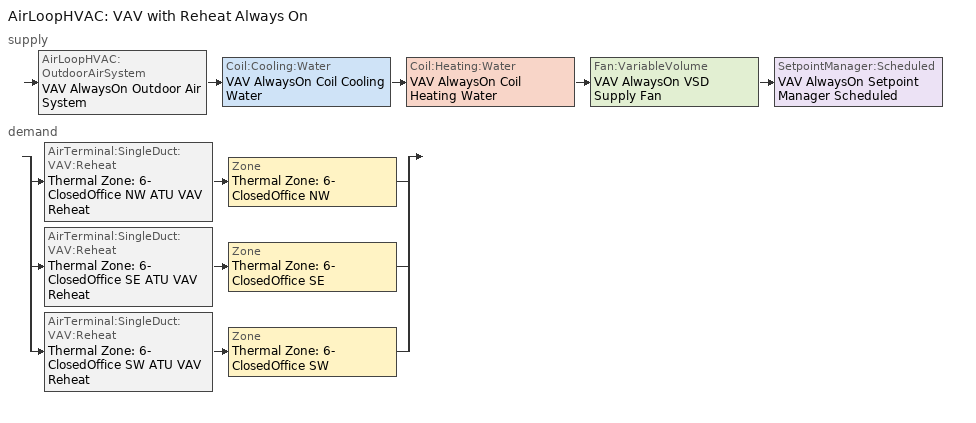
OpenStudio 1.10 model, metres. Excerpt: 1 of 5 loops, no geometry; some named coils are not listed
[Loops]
AirLoopHVAC 'VAV with Reheat Always On'
 supply: AirLoopHVAC:OutdoorAirSystem 'VAV AlwaysOn Outdoor Air System' > Coil:Cooling:Water 'VAV AlwaysOn Coil Cooling Water' > Coil:Heating:Water 'VAV AlwaysOn Coil Heating Water' > Fan:VariableVolume 'VAV AlwaysOn VSD Supply Fan' > SetpointManager:Scheduled 'VAV AlwaysOn Setpoint Manager Scheduled'
 demand: split
  | AirTerminal:SingleDuct:VAV:Reheat 'Thermal Zone: 6-ClosedOffice NW ATU VAV Reheat' > Zone 'Thermal Zone: 6-ClosedOffice NW'
  | AirTerminal:SingleDuct:VAV:Reheat 'Thermal Zone: 6-ClosedOffice SE ATU VAV Reheat' > Zone 'Thermal Zone: 6-ClosedOffice SE'
  | AirTerminal:SingleDuct:VAV:Reheat 'Thermal Zone: 6-ClosedOffice SW ATU VAV Reheat' > Zone 'Thermal Zone: 6-ClosedOffice SW'
[SetpointManager:Scheduled]
VAV AlwaysOn Setpoint Manager Scheduled: Control Variable=Temperature; Schedule=Deck_Temperature; Setpoint Node or NodeList=VAV AlwaysOn Supply Outlet Node
[Sizing:Zone] Zone Cooling Design Supply Air Temperature Input Method=SupplyAirTemperature; Zone Cooling Design Supply Air Temperature {C}=14; Zone Cooling Design Supply Air Temperature Difference {deltaC}=11.11; Zone Heating Design Supply Air Temperature Input Method=SupplyAirTemperature; Zone Heating Design Supply Air Temperature {C}=40; Zone Heating Design Supply Air Temperature Difference {deltaC}=11.11; Zone Cooling Design Supply Air Humidity Ratio {kg-H2O/kg-air}=0.0085; Zone Heating Design Supply Air Humidity Ratio {kg-H2O/kg-air}=0.008; Cooling Design Air Flow Method=DesignDay; Heating Design Air Flow Method=DesignDay; Account for Dedicated Outdoor Air System=No; Dedicated Outdoor Air System Control Strategy=NeutralSupplyAir; Dedicated Outdoor Air Low Setpoint Temperature for Design {C}=autosize; Dedicated Outdoor Air High Setpoint Temperature for Design {C}=autosize
Thermal Zone: 6-ClosedOffice NW; Thermal Zone: 6-ClosedOffice SE; Thermal Zone: 6-ClosedOffice SW
[Zone equipment]
Thermal Zone: 6-ClosedOffice NW: Thermal Zone: 6-ClosedOffice NW ATU VAV Reheat
Thermal Zone: 6-ClosedOffice SE: Thermal Zone: 6-ClosedOffice SE ATU VAV Reheat
Thermal Zone: 6-ClosedOffice SW: Thermal Zone: 6-ClosedOffice SW ATU VAV Reheat
[AirLoopHVAC]
VAV with Reheat Always On: Availability Schedule=Always On Discrete; Design Supply Air Flow Rate {m3/s}=AutoSize
[Sizing:System]
VAV with Reheat Always On: Type of Load to Size On=Sensible; Design Outdoor Air Flow Rate {m3/s}=Autosize; Minimum System Air Flow Ratio=0.3; Preheat Design Temperature {C}=7; Preheat Design Humidity Ratio {kg-H2O/kg-Air}=0.008; Precool Design Temperature {C}=12.8; Precool Design Humidity Ratio {kg-H2O/kg-Air}=0.008; Central Cooling Design Supply Air Temperature {C}=12.8; Central Heating Design Supply Air Temperature {C}=12.8; Sizing Option=NonCoincident; 100% Outdoor Air in Cooling=No; 100% Outdoor Air in Heating=No; Central Cooling Design Supply Air Humidity Ratio {kg-H2O/kg-Air}=0.0085; Central Heating Design Supply Air Humidity Ratio {kg-H2O/kg-Air}=0.008; Cooling Design Air Flow Method=DesignDay; Cooling Design Air Flow Rate {m3/s}=0; Heating Design Air Flow Method=DesignDay; Heating Design Air Flow Rate {m3/s}=0; System Outdoor Air Method=ZoneSum; Zone Maximum Outdoor Air Fraction=1; Cooling Supply Air Flow Rate Per Floor Area {m3/s-m2}=0.00996765; Cooling Fraction of Autosized Cooling Supply Air Flow Rate=1; Cooling Supply Air Flow Rate Per Unit Cooling Capacity {m3/s-W}=3.94755e-05; Heating Supply Air Flow Rate Per Floor Area {m3/s-m2}=0.00996765; Heating Fraction of Autosized Heating Supply Air Flow Rate=1; Heating Fraction of Autosized Cooling Supply Air Flow Rate=1; Heating Supply Air Flow Rate Per Unit Heating Capacity {m3/s-W}=3.15882e-05; Cooling Design Capacity Method=CoolingDesignCapacity; Cooling Design Capacity {W}=autosize; Cooling Design Capacity Per Floor Area {W/m2}=234.7; Fraction of Autosized Cooling Design Capacity=1; Heating Design Capacity Method=HeatingDesignCapacity; Heating Design Capacity {W}=autosize; Heating Design Capacity Per Floor Area {W/m2}=157; Fraction of Autosized Heating Design Capacity=1; Central Cooling Capacity Control Method=OnOff
[Fan:VariableVolume]
VAV AlwaysOn VSD Supply Fan: Availability Schedule=Always On Discrete; Fan Efficiency=0.6045; Pressure Rise {Pa}=500; Maximum Flow Rate {m3/s}=Autosize; Fan Power Minimum Flow Rate Input Method=FixedFlowRate; Fan Power Minimum Flow Fraction=0; Fan Power Minimum Air Flow Rate {m3/s}=0; Motor Efficiency=0.93; Motor In Airstream Fraction=1; Fan Power Coefficient 1=0.0407599; Fan Power Coefficient 2=0.088045; Fan Power Coefficient 3=-0.0729261; Fan Power Coefficient 4=0.94374; Fan Power Coefficient 5=0
[Coil:Heating:Water] Availability Schedule=Always On Discrete
Thermal Zone: 6-ClosedOffice NW ATU VAV Reheat HW Coil; Thermal Zone: 6-ClosedOffice SE ATU VAV Reheat HW Coil; Thermal Zone: 6-ClosedOffice SW ATU VAV Reheat HW Coil
[Controller:OutdoorAir]
VAV AlwaysOn Controller Outdoor Air: Minimum Outdoor Air Flow Rate {m3/s}=Autosize; Maximum Outdoor Air Flow Rate {m3/s}=Autosize; Economizer Control Type=NoEconomizer; Economizer Control Action Type=ModulateFlow; Economizer Maximum Limit Dry-Bulb Temperature {C}=28; Economizer Maximum Limit Enthalpy {J/kg}=64000; Economizer Minimum Limit Dry-Bulb Temperature {C}=-100; Lockout Type=NoLockout; Minimum Limit Type=FixedMinimum; Controller Mechanical Ventilation=Controller Mechanical Ventilation 2; High Humidity Control=No; Heat Recovery Bypass Control Type=BypassWhenWithinEconomizerLimits
[Controller:MechanicalVentilation]
Controller Mechanical Ventilation 2: Availability Schedule=Always On Discrete; System Outdoor Air Method=ZoneSum
[AirLoopHVAC:OutdoorAirSystem]
VAV AlwaysOn Outdoor Air System: Controller=VAV AlwaysOn Controller Outdoor Air
[AirTerminal:SingleDuct:VAV:Reheat] Availability Schedule=Always On Discrete; Maximum Air Flow Rate {m3/s}=AutoSize; Zone Minimum Air Flow Input Method=Constant; Constant Minimum Air Flow Fraction=0.3; Fixed Minimum Air Flow Rate {m3/s}=0; Maximum Hot Water or Steam Flow Rate {m3/s}=AutoSize; Minimum Hot Water or Steam Flow Rate {m3/s}=0; Convergence Tolerance=0.001; Damper Heating Action=Normal; Maximum Flow per Zone Floor Area During Reheat {m3/s-m2}=AutoSize; Maximum Flow Fraction During Reheat=AutoSize; Maximum Reheat Air Temperature {C}=35; Control For Outdoor Air=No
Name | Reheat Coil
Thermal Zone: 6-ClosedOffice NW ATU VAV Reheat | Thermal Zone: 6-ClosedOffice NW ATU VAV Reheat HW Coil
Thermal Zone: 6-ClosedOffice SE ATU VAV Reheat | Thermal Zone: 6-ClosedOffice SE ATU VAV Reheat HW Coil
Thermal Zone: 6-ClosedOffice SW ATU VAV Reheat | Thermal Zone: 6-ClosedOffice SW ATU VAV Reheat HW Coil
[Schedule:Constant]
Always On Discrete: Value=1
[Schedule:Ruleset]
Deck_Temperature: Default Day Schedule=Deck_Temperature_Default; Summer Design Day Schedule=Deck_Temperature_Summer_Design_Day; Winter Design Day Schedule=Deck_Temperature_Winter_Design_Day
[Schedule:Day]
Deck_Temperature_Default; Deck_Temperature_Summer_Design_Day; Deck_Temperature_Winter_Design_Day: 24, 0, 12.8
